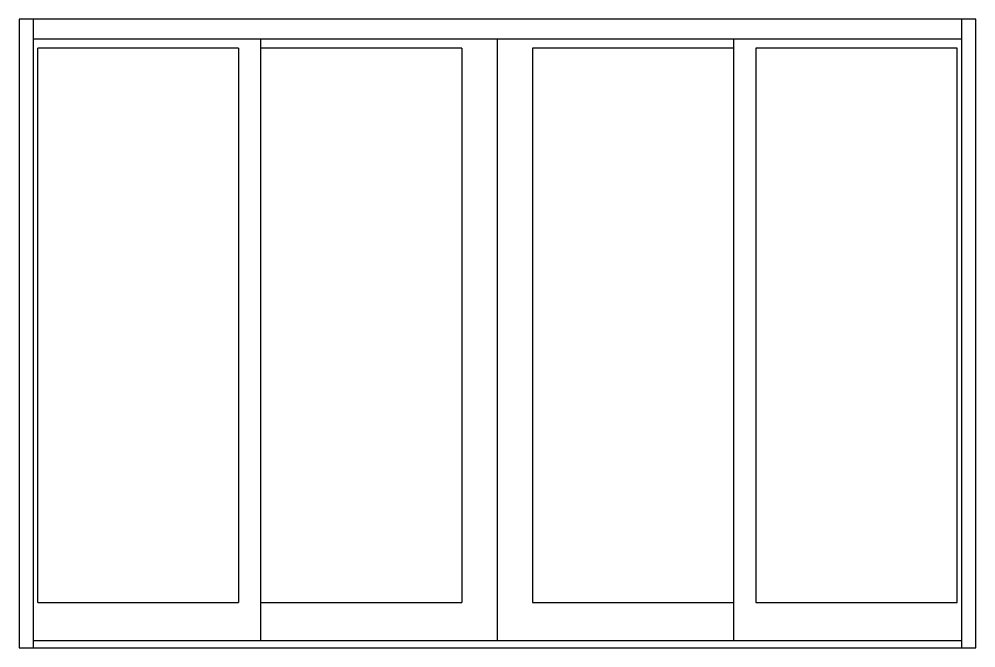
# Model space of a CAD drawing. Extents: x -36.5 to 54.9, y -68.3 to 27.7.
# Drawn here: x -36.5 to 54.9, y -68.3 to -8.3 of the extents above; entities that cross this region are included whole.
import ezdxf

# ---------------------------------------------------------------- set-up
doc = ezdxf.new("R2010")
doc.units = 0
doc.header["$LTSCALE"] = 0.25
doc.header["$MEASUREMENT"] = 0
doc.layers.get('0').update_dxf_attribs({"linetype": 'CONTINUOUS'})

msp = doc.modelspace()

# ---------------------------------------------------------------- linework, layer by layer
at = {"color": 1}
for p, q in [((54.856, -8.264), (-36.525, -8.264)), ((-36.525, -8.264), (-36.525, -68.339)), ((-35.18, -8.264), (-35.18, -68.339)), ((53.512, -68.339), (53.512, -8.264)), ((54.856, -68.339), (54.856, -8.264)), ((53.512, -10.189), (-35.18, -10.189)), ((-36.525, -68.339), (54.856, -68.339)), ((-35.18, -67.628), (53.512, -67.628))]:
    msp.add_line(p, q, dxfattribs=at)
at = {"color": 5}
for p, q in [((-13.456, -10.189), (-13.456, -67.628)), ((9.132, -10.189), (9.132, -67.628)), ((31.72, -10.189), (31.72, -67.628)), ((-15.571, -11.027), (-34.727, -11.027)), ((-34.727, -64.013), (-34.727, -11.027)), ((-15.571, -11.027), (-15.571, -64.013)), ((5.768, -11.027), (-13.456, -11.027)), ((5.768, -11.027), (5.768, -64.013)), ((12.496, -11.027), (12.496, -64.013)), ((31.72, -11.027), (12.496, -11.027)), ((33.835, -11.027), (33.835, -64.013)), ((53.059, -11.027), (33.835, -11.027)), ((53.059, -64.013), (53.059, -11.027)), ((-34.727, -64.013), (-15.571, -64.013)), ((-13.456, -64.013), (5.768, -64.013)), ((12.496, -64.013), (31.72, -64.013)), ((33.835, -64.013), (53.059, -64.013))]:
    msp.add_line(p, q, dxfattribs=at)

doc.saveas('drawing.dxf')
